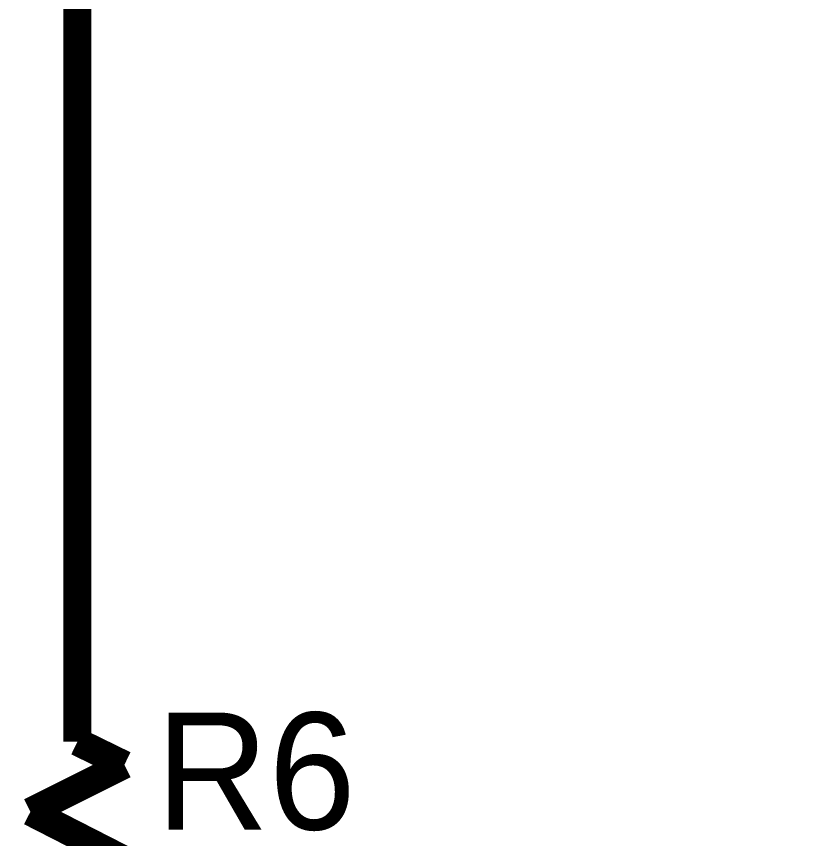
# Model space of a CAD drawing. Header units: inches. Extents: x 0 to 432, y 0 to 280.
# Drawn here: x 98.41 to 106.83, y 127.47 to 136.31 of the extents above; entities that cross this region are included whole.
import ezdxf

# ---------------------------------------------------------------- set-up
doc = ezdxf.new("R2010")
doc.units = ezdxf.units.IN
doc.layers.add('Sheet', color=255, linetype='Continuous')

msp = doc.modelspace()

# ---------------------------------------------------------------- linework, layer by layer
at = {"layer": 'Sheet'}
for points in [[(106.6809, 137.1508, 0.2997, 0.2997, 0), (99.0665, 137.1508, 0.2997, 0.2997, 0), (99.0665, 132.0749, 0.2997, 0.2997, 0)], [(99.0665, 129.5369, 0.2997, 0.2997, 0), (99.0665, 132.0749, 0.2997, 0.2997, 0)], [(99.0665, 129.5369, 0.2997, 0.2997, 0), (99.0665, 128.515, 0.2997, 0.2997, 0)], [(99.0665, 128.515, 0.2997, 0.2997, 0), (99.5719, 128.268, 0.2997, 0.2997, 0)], [(99.5719, 128.268, 0.2997, 0.2997, 0), (98.5611, 127.7626, 0.2997, 0.2997, 0)], [(98.5611, 127.7626, 0.2997, 0.2997, 0), (99.5719, 127.246, 0.2997, 0.2997, 0)]]:
    msp.add_lwpolyline(points, format="xyseb", dxfattribs=at)

# ---------------------------------------------------------------- texts
msp.add_text('R6', height=1.25775, dxfattribs=at).set_placement((99.9088, 127.5717))

doc.saveas('drawing.dxf')
